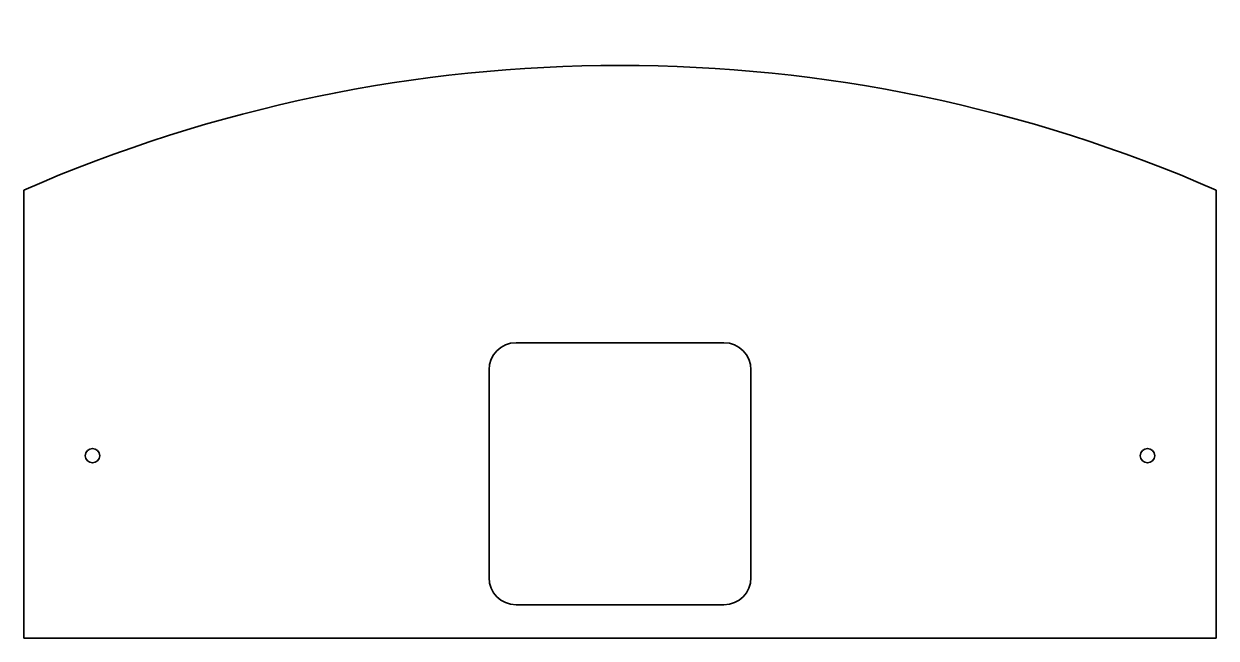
# Model space of a CAD drawing. Header units: inches. Extents: x 0 to 660, y 0 to 340.
import ezdxf

# ---------------------------------------------------------------- set-up
doc = ezdxf.new("R2010")
doc.units = ezdxf.units.IN
doc.header["$MEASUREMENT"] = 0
doc.layers.add('SIMUMAK Visible (ISO)', color=7, linetype='Continuous', lineweight=35)

# ---------------------------------------------------------------- blocks, each defined once
blk = doc.blocks.new('AMB-03-CMDSC02_Sheet_25_AMB-03-CMDSC02')
at = {"layer": 'SIMUMAK Visible (ISO)'}
for p, q in [((-330, -158.5), (-330, 89.5)), ((330, 89.5), (330, -158.5)), ((-57.5, 5), (57.5, 5)), ((-72.5, -125), (-72.5, -10)), ((72.5, -10), (72.5, -125)), ((57.5, -140), (-57.5, -140)), ((330, -158.5), (-330, -158.5))]:
    blk.add_line(p, q, dxfattribs=at)
for centre in [(-292, -57.5), (292, -57.5)]:
    blk.add_circle(centre, 4, dxfattribs=at)
at = {"layer": 'SIMUMAK Visible (ISO)', "extrusion": (0, 0, -1)}
for centre, radius, start, end in [((0, -665.13), 823.63, 66.38023, 113.61977), ((57.5, -10), 15, 0, 90), ((-57.5, -10), 15, 90, 180), ((57.5, -125), 15, 270, 360), ((-57.5, -125), 15, 180, 270)]:
    blk.add_arc(centre, radius, start, end, dxfattribs=at)

msp = doc.modelspace()

# ---------------------------------------------------------------- block references
msp.add_blockref('AMB-03-CMDSC02_Sheet_25_AMB-03-CMDSC02', (330, 158.5))

doc.saveas('drawing.dxf')
